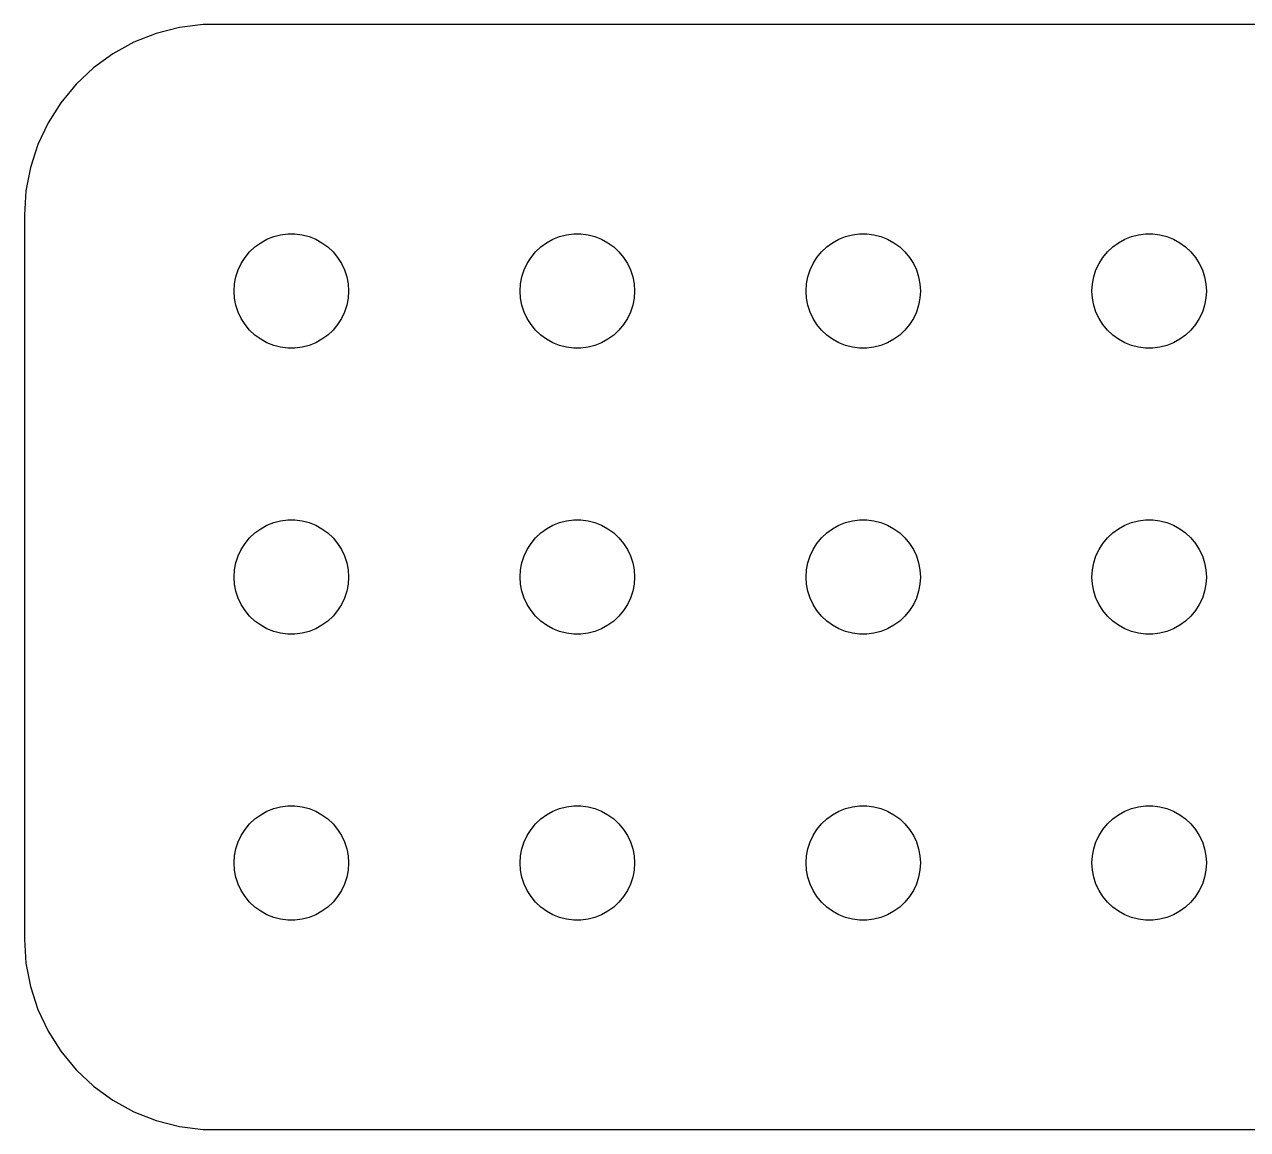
# Model space of a CAD drawing. Header units: metres. Extents: x -67 to 67, y -14 to 14.
# Drawn here: x -67 to -34.92, y -14.49 to 14.49 of the extents above; entities that cross this region are included whole.
import ezdxf

# ---------------------------------------------------------------- set-up
doc = ezdxf.new("R2010")
doc.units = ezdxf.units.M

msp = doc.modelspace()

# ---------------------------------------------------------------- linework, layer by layer
for p, q in [((-62.3139, 14.4901), (-62.9369, 14.4114)), ((62.3139, 14.4901), (-62.3139, 14.4901)), ((-63.5451, 14.2553), (-64.1289, 14.0241)), ((-62.9369, 14.4114), (-63.5451, 14.2553)), ((-64.1289, 14.0241), (-64.6791, 13.7216)), ((-64.6791, 13.7216), (-65.1871, 13.3526)), ((-65.1871, 13.3526), (-65.6448, 12.9227)), ((-65.6448, 12.9227), (-66.0451, 12.4389)), ((-66.0451, 12.4389), (-66.3815, 11.9088)), ((-66.3815, 11.9088), (-66.6489, 11.3406)), ((-66.6489, 11.3406), (-66.8429, 10.7434)), ((-66.8429, 10.7434), (-66.9606, 10.1267)), ((-66.9606, 10.1267), (-67, 9.5)), ((-67, 9.5), (-67, -9.5)), ((-60.2811, 8.97342), (-60.0942, 8.99704)), ((-60.0942, 8.99704), (-59.9058, 8.99704)), ((-59.9058, 8.99704), (-59.7189, 8.97342)), ((-52.7811, 8.97342), (-52.5942, 8.99704)), ((-52.5942, 8.99704), (-52.4058, 8.99704)), ((-52.4058, 8.99704), (-52.2189, 8.97342)), ((-45.2811, 8.97342), (-45.0942, 8.99704)), ((-45.0942, 8.99704), (-44.9058, 8.99704)), ((-44.9058, 8.99704), (-44.7189, 8.97342)), ((-37.7811, 8.97342), (-37.5942, 8.99704)), ((-37.5942, 8.99704), (-37.4058, 8.99704)), ((-37.4058, 8.99704), (-37.2189, 8.97342)), ((-60.9561, 8.65576), (-60.8037, 8.76648)), ((-60.8037, 8.76648), (-60.6387, 8.85724)), ((-60.6387, 8.85724), (-60.4635, 8.92657)), ((-60.4635, 8.92657), (-60.2811, 8.97342)), ((-59.7189, 8.97342), (-59.5365, 8.92657)), ((-59.5365, 8.92657), (-59.3613, 8.85724)), ((-59.3613, 8.85724), (-59.1963, 8.76648)), ((-59.1963, 8.76648), (-59.0439, 8.65576)), ((-53.4561, 8.65576), (-53.3037, 8.76648)), ((-53.3037, 8.76648), (-53.1387, 8.85724)), ((-53.1387, 8.85724), (-52.9635, 8.92657)), ((-52.9635, 8.92657), (-52.7811, 8.97342)), ((-52.2189, 8.97342), (-52.0365, 8.92657)), ((-52.0365, 8.92657), (-51.8613, 8.85724)), ((-51.8613, 8.85724), (-51.6963, 8.76648)), ((-51.6963, 8.76648), (-51.5439, 8.65576)), ((-45.9561, 8.65576), (-45.8037, 8.76648)), ((-45.8037, 8.76648), (-45.6387, 8.85724)), ((-45.6387, 8.85724), (-45.4635, 8.92657)), ((-45.4635, 8.92657), (-45.2811, 8.97342)), ((-44.7189, 8.97342), (-44.5365, 8.92657)), ((-44.5365, 8.92657), (-44.3613, 8.85724)), ((-44.3613, 8.85724), (-44.1963, 8.76648)), ((-44.1963, 8.76648), (-44.0439, 8.65576)), ((-38.4561, 8.65576), (-38.3037, 8.76648)), ((-38.3037, 8.76648), (-38.1387, 8.85724)), ((-38.1387, 8.85724), (-37.9635, 8.92657)), ((-37.9635, 8.92657), (-37.7811, 8.97342)), ((-37.2189, 8.97342), (-37.0365, 8.92657)), ((-37.0365, 8.92657), (-36.8613, 8.85724)), ((-36.8613, 8.85724), (-36.6963, 8.76648)), ((-36.6963, 8.76648), (-36.5439, 8.65576)), ((-61.3145, 8.22263), (-61.2135, 8.38167)), ((-61.2135, 8.38167), (-61.0934, 8.52681)), ((-61.0934, 8.52681), (-60.9561, 8.65576)), ((-59.0439, 8.65576), (-58.9065, 8.52681)), ((-58.9065, 8.52681), (-58.7865, 8.38167)), ((-58.7865, 8.38167), (-58.6855, 8.22263)), ((-53.8145, 8.22263), (-53.7135, 8.38167)), ((-53.7135, 8.38167), (-53.5934, 8.52681)), ((-53.5934, 8.52681), (-53.4561, 8.65576)), ((-51.5439, 8.65576), (-51.4065, 8.52681)), ((-51.4065, 8.52681), (-51.2865, 8.38167)), ((-51.2865, 8.38167), (-51.1855, 8.22263)), ((-46.3145, 8.22263), (-46.2135, 8.38167)), ((-46.2135, 8.38167), (-46.0934, 8.52681)), ((-46.0934, 8.52681), (-45.9561, 8.65576)), ((-44.0439, 8.65576), (-43.9065, 8.52681)), ((-43.9065, 8.52681), (-43.7865, 8.38167)), ((-43.7865, 8.38167), (-43.6855, 8.22263)), ((-38.8145, 8.22263), (-38.7135, 8.38167)), ((-38.7135, 8.38167), (-38.5934, 8.52681)), ((-38.5934, 8.52681), (-38.4561, 8.65576)), ((-36.5439, 8.65576), (-36.4065, 8.52681)), ((-36.4065, 8.52681), (-36.2865, 8.38167)), ((-36.2865, 8.38167), (-36.1855, 8.22263)), ((-61.4529, 7.87303), (-61.3947, 8.05219)), ((-61.3947, 8.05219), (-61.3145, 8.22263)), ((-58.6855, 8.22263), (-58.6053, 8.05219)), ((-58.6053, 8.05219), (-58.5471, 7.87303)), ((-53.9529, 7.87303), (-53.8947, 8.05219)), ((-53.8947, 8.05219), (-53.8145, 8.22263)), ((-51.1855, 8.22263), (-51.1053, 8.05219)), ((-51.1053, 8.05219), (-51.0471, 7.87303)), ((-46.4529, 7.87303), (-46.3947, 8.05219)), ((-46.3947, 8.05219), (-46.3145, 8.22263)), ((-43.6855, 8.22263), (-43.6053, 8.05219)), ((-43.6053, 8.05219), (-43.5471, 7.87303)), ((-38.9529, 7.87303), (-38.8947, 8.05219)), ((-38.8947, 8.05219), (-38.8145, 8.22263)), ((-36.1855, 8.22263), (-36.1053, 8.05219)), ((-36.1053, 8.05219), (-36.0471, 7.87303)), ((-61.4882, 7.68799), (-61.4529, 7.87303)), ((-58.5471, 7.87303), (-58.5118, 7.68799)), ((-53.9882, 7.68799), (-53.9529, 7.87303)), ((-51.0471, 7.87303), (-51.0118, 7.68799)), ((-46.4882, 7.68799), (-46.4529, 7.87303)), ((-43.5471, 7.87303), (-43.5118, 7.68799)), ((-38.9882, 7.68799), (-38.9529, 7.87303)), ((-36.0471, 7.87303), (-36.0118, 7.68799)), ((-61.5, 7.5), (-61.4882, 7.68799)), ((-61.4882, 7.312), (-61.5, 7.5)), ((-58.5118, 7.68799), (-58.5, 7.5)), ((-58.5, 7.5), (-58.5118, 7.312)), ((-54, 7.5), (-53.9882, 7.68799)), ((-53.9882, 7.312), (-54, 7.5)), ((-51.0118, 7.68799), (-51, 7.5)), ((-51, 7.5), (-51.0118, 7.312)), ((-46.5, 7.5), (-46.4882, 7.68799)), ((-46.4882, 7.312), (-46.5, 7.5)), ((-43.5118, 7.68799), (-43.5, 7.5)), ((-43.5, 7.5), (-43.5118, 7.312)), ((-39, 7.5), (-38.9882, 7.68799)), ((-38.9882, 7.312), (-39, 7.5)), ((-36.0118, 7.68799), (-36, 7.5)), ((-36, 7.5), (-36.0118, 7.312)), ((-61.4529, 7.12695), (-61.4882, 7.312)), ((-61.3947, 6.9478), (-61.4529, 7.12695)), ((-58.5471, 7.12695), (-58.6053, 6.9478)), ((-58.5118, 7.312), (-58.5471, 7.12695)), ((-53.9529, 7.12695), (-53.9882, 7.312)), ((-53.8947, 6.9478), (-53.9529, 7.12695)), ((-51.0471, 7.12695), (-51.1053, 6.9478)), ((-51.0118, 7.312), (-51.0471, 7.12695)), ((-46.4529, 7.12695), (-46.4882, 7.312)), ((-46.3947, 6.9478), (-46.4529, 7.12695)), ((-43.5471, 7.12695), (-43.6053, 6.9478)), ((-43.5118, 7.312), (-43.5471, 7.12695)), ((-38.9529, 7.12695), (-38.9882, 7.312)), ((-38.8947, 6.9478), (-38.9529, 7.12695)), ((-36.0471, 7.12695), (-36.1053, 6.9478)), ((-36.0118, 7.312), (-36.0471, 7.12695)), ((-61.3145, 6.77736), (-61.3947, 6.9478)), ((-61.2135, 6.61832), (-61.3145, 6.77736)), ((-58.6855, 6.77736), (-58.7865, 6.61832)), ((-58.6053, 6.9478), (-58.6855, 6.77736)), ((-53.8145, 6.77736), (-53.8947, 6.9478)), ((-53.7135, 6.61832), (-53.8145, 6.77736)), ((-51.1855, 6.77736), (-51.2865, 6.61832)), ((-51.1053, 6.9478), (-51.1855, 6.77736)), ((-46.3145, 6.77736), (-46.3947, 6.9478)), ((-46.2135, 6.61832), (-46.3145, 6.77736)), ((-43.6855, 6.77736), (-43.7865, 6.61832)), ((-43.6053, 6.9478), (-43.6855, 6.77736)), ((-38.8145, 6.77736), (-38.8947, 6.9478)), ((-38.7135, 6.61832), (-38.8145, 6.77736)), ((-36.1855, 6.77736), (-36.2865, 6.61832)), ((-36.1053, 6.9478), (-36.1855, 6.77736)), ((-61.0934, 6.47318), (-61.2135, 6.61832)), ((-60.9561, 6.34422), (-61.0934, 6.47318)), ((-58.9065, 6.47318), (-59.0439, 6.34422)), ((-58.7865, 6.61832), (-58.9065, 6.47318)), ((-53.5934, 6.47318), (-53.7135, 6.61832)), ((-53.4561, 6.34422), (-53.5934, 6.47318)), ((-51.4065, 6.47318), (-51.5439, 6.34422)), ((-51.2865, 6.61832), (-51.4065, 6.47318)), ((-46.0934, 6.47318), (-46.2135, 6.61832)), ((-45.9561, 6.34422), (-46.0934, 6.47318)), ((-43.9065, 6.47318), (-44.0439, 6.34422)), ((-43.7865, 6.61832), (-43.9065, 6.47318)), ((-38.5934, 6.47318), (-38.7135, 6.61832)), ((-38.4561, 6.34422), (-38.5934, 6.47318)), ((-36.4065, 6.47318), (-36.5439, 6.34422)), ((-36.2865, 6.61832), (-36.4065, 6.47318)), ((-60.8037, 6.23351), (-60.9561, 6.34422)), ((-60.6387, 6.14275), (-60.8037, 6.23351)), ((-60.4635, 6.07341), (-60.6387, 6.14275)), ((-59.3613, 6.14275), (-59.5365, 6.07341)), ((-59.1963, 6.23351), (-59.3613, 6.14275)), ((-59.0439, 6.34422), (-59.1963, 6.23351)), ((-53.3037, 6.23351), (-53.4561, 6.34422)), ((-53.1387, 6.14275), (-53.3037, 6.23351)), ((-52.9635, 6.07341), (-53.1387, 6.14275)), ((-51.8613, 6.14275), (-52.0365, 6.07341)), ((-51.6963, 6.23351), (-51.8613, 6.14275)), ((-51.5439, 6.34422), (-51.6963, 6.23351)), ((-45.8037, 6.23351), (-45.9561, 6.34422)), ((-45.6387, 6.14275), (-45.8037, 6.23351)), ((-45.4635, 6.07341), (-45.6387, 6.14275)), ((-44.3613, 6.14275), (-44.5365, 6.07341)), ((-44.1963, 6.23351), (-44.3613, 6.14275)), ((-44.0439, 6.34422), (-44.1963, 6.23351)), ((-38.3037, 6.23351), (-38.4561, 6.34422)), ((-38.1387, 6.14275), (-38.3037, 6.23351)), ((-37.9635, 6.07341), (-38.1387, 6.14275)), ((-36.8613, 6.14275), (-37.0365, 6.07341)), ((-36.6963, 6.23351), (-36.8613, 6.14275)), ((-36.5439, 6.34422), (-36.6963, 6.23351)), ((-60.2811, 6.02657), (-60.4635, 6.07341)), ((-60.0942, 6.00294), (-60.2811, 6.02657)), ((-59.9058, 6.00294), (-60.0942, 6.00294)), ((-59.7189, 6.02657), (-59.9058, 6.00294)), ((-59.5365, 6.07341), (-59.7189, 6.02657)), ((-52.7811, 6.02657), (-52.9635, 6.07341)), ((-52.5942, 6.00294), (-52.7811, 6.02657)), ((-52.4058, 6.00294), (-52.5942, 6.00294)), ((-52.2189, 6.02657), (-52.4058, 6.00294)), ((-52.0365, 6.07341), (-52.2189, 6.02657)), ((-45.2811, 6.02657), (-45.4635, 6.07341)), ((-45.0942, 6.00294), (-45.2811, 6.02657)), ((-44.9058, 6.00294), (-45.0942, 6.00294)), ((-44.7189, 6.02657), (-44.9058, 6.00294)), ((-44.5365, 6.07341), (-44.7189, 6.02657)), ((-37.7811, 6.02657), (-37.9635, 6.07341)), ((-37.5942, 6.00294), (-37.7811, 6.02657)), ((-37.4058, 6.00294), (-37.5942, 6.00294)), ((-37.2189, 6.02657), (-37.4058, 6.00294)), ((-37.0365, 6.07341), (-37.2189, 6.02657)), ((-60.8037, 1.26648), (-60.6387, 1.35724)), ((-60.6387, 1.35724), (-60.4635, 1.42657)), ((-60.4635, 1.42657), (-60.2811, 1.47342)), ((-60.2811, 1.47342), (-60.0942, 1.49704)), ((-60.0942, 1.49704), (-59.9058, 1.49704)), ((-59.9058, 1.49704), (-59.7189, 1.47342)), ((-59.7189, 1.47342), (-59.5365, 1.42657)), ((-59.5365, 1.42657), (-59.3613, 1.35724)), ((-59.3613, 1.35724), (-59.1963, 1.26648)), ((-53.3037, 1.26648), (-53.1387, 1.35724)), ((-53.1387, 1.35724), (-52.9635, 1.42657)), ((-52.9635, 1.42657), (-52.7811, 1.47342)), ((-52.7811, 1.47342), (-52.5942, 1.49704)), ((-52.5942, 1.49704), (-52.4058, 1.49704)), ((-52.4058, 1.49704), (-52.2189, 1.47342)), ((-52.2189, 1.47342), (-52.0365, 1.42657)), ((-52.0365, 1.42657), (-51.8613, 1.35724)), ((-51.8613, 1.35724), (-51.6963, 1.26648)), ((-45.8037, 1.26648), (-45.6387, 1.35724)), ((-45.6387, 1.35724), (-45.4635, 1.42657)), ((-45.4635, 1.42657), (-45.2811, 1.47342)), ((-45.2811, 1.47342), (-45.0942, 1.49704)), ((-45.0942, 1.49704), (-44.9058, 1.49704)), ((-44.9058, 1.49704), (-44.7189, 1.47342)), ((-44.7189, 1.47342), (-44.5365, 1.42657)), ((-44.5365, 1.42657), (-44.3613, 1.35724)), ((-44.3613, 1.35724), (-44.1963, 1.26648)), ((-38.3037, 1.26648), (-38.1387, 1.35724)), ((-38.1387, 1.35724), (-37.9635, 1.42657)), ((-37.9635, 1.42657), (-37.7811, 1.47342)), ((-37.7811, 1.47342), (-37.5942, 1.49704)), ((-37.5942, 1.49704), (-37.4058, 1.49704)), ((-37.4058, 1.49704), (-37.2189, 1.47342)), ((-37.2189, 1.47342), (-37.0365, 1.42657)), ((-37.0365, 1.42657), (-36.8613, 1.35724)), ((-36.8613, 1.35724), (-36.6963, 1.26648)), ((-61.2135, 0.881668), (-61.0934, 1.02681)), ((-61.0934, 1.02681), (-60.9561, 1.15576)), ((-60.9561, 1.15576), (-60.8037, 1.26648)), ((-59.1963, 1.26648), (-59.0439, 1.15576)), ((-59.0439, 1.15576), (-58.9065, 1.02681)), ((-58.9065, 1.02681), (-58.7865, 0.881668)), ((-53.7135, 0.881668), (-53.5934, 1.02681)), ((-53.5934, 1.02681), (-53.4561, 1.15576)), ((-53.4561, 1.15576), (-53.3037, 1.26648)), ((-51.6963, 1.26648), (-51.5439, 1.15576)), ((-51.5439, 1.15576), (-51.4065, 1.02681)), ((-51.4065, 1.02681), (-51.2865, 0.881668)), ((-46.2135, 0.881668), (-46.0934, 1.02681)), ((-46.0934, 1.02681), (-45.9561, 1.15576)), ((-45.9561, 1.15576), (-45.8037, 1.26648)), ((-44.1963, 1.26648), (-44.0439, 1.15576)), ((-44.0439, 1.15576), (-43.9065, 1.02681)), ((-43.9065, 1.02681), (-43.7865, 0.881668)), ((-38.7135, 0.881668), (-38.5934, 1.02681)), ((-38.5934, 1.02681), (-38.4561, 1.15576)), ((-38.4561, 1.15576), (-38.3037, 1.26648)), ((-36.6963, 1.26648), (-36.5439, 1.15576)), ((-36.5439, 1.15576), (-36.4065, 1.02681)), ((-36.4065, 1.02681), (-36.2865, 0.881668)), ((-61.3947, 0.552185), (-61.3145, 0.722626)), ((-61.3145, 0.722626), (-61.2135, 0.881668)), ((-58.7865, 0.881668), (-58.6855, 0.722626)), ((-58.6855, 0.722626), (-58.6053, 0.552185)), ((-53.8947, 0.552185), (-53.8145, 0.722626)), ((-53.8145, 0.722626), (-53.7135, 0.881668)), ((-51.2865, 0.881668), (-51.1855, 0.722626)), ((-51.1855, 0.722626), (-51.1053, 0.552185)), ((-46.3947, 0.552185), (-46.3145, 0.722626)), ((-46.3145, 0.722626), (-46.2135, 0.881668)), ((-43.7865, 0.881668), (-43.6855, 0.722626)), ((-43.6855, 0.722626), (-43.6053, 0.552185)), ((-38.8947, 0.552185), (-38.8145, 0.722626)), ((-38.8145, 0.722626), (-38.7135, 0.881668)), ((-36.2865, 0.881668), (-36.1855, 0.722626)), ((-36.1855, 0.722626), (-36.1053, 0.552185)), ((-61.4882, 0.187988), (-61.4529, 0.373032)), ((-61.4529, 0.373032), (-61.3947, 0.552185)), ((-58.6053, 0.552185), (-58.5471, 0.373032)), ((-58.5471, 0.373032), (-58.5118, 0.187988)), ((-53.9882, 0.187988), (-53.9529, 0.373032)), ((-53.9529, 0.373032), (-53.8947, 0.552185)), ((-51.1053, 0.552185), (-51.0471, 0.373032)), ((-51.0471, 0.373032), (-51.0118, 0.187988)), ((-46.4882, 0.187988), (-46.4529, 0.373032)), ((-46.4529, 0.373032), (-46.3947, 0.552185)), ((-43.6053, 0.552185), (-43.5471, 0.373032)), ((-43.5471, 0.373032), (-43.5118, 0.187988)), ((-38.9882, 0.187988), (-38.9529, 0.373032)), ((-38.9529, 0.373032), (-38.8947, 0.552185)), ((-36.1053, 0.552185), (-36.0471, 0.373032)), ((-36.0471, 0.373032), (-36.0118, 0.187988)), ((-61.5, 0), (-61.4882, 0.187988)), ((-61.4882, -0.187988), (-61.5, 0)), ((-58.5118, 0.187988), (-58.5, 0)), ((-58.5, 0), (-58.5118, -0.187988)), ((-54, 0), (-53.9882, 0.187988)), ((-53.9882, -0.187988), (-54, 0)), ((-51.0118, 0.187988), (-51, 0)), ((-51, 0), (-51.0118, -0.187988)), ((-46.5, 0), (-46.4882, 0.187988)), ((-46.4882, -0.187988), (-46.5, 0)), ((-43.5118, 0.187988), (-43.5, 0)), ((-43.5, 0), (-43.5118, -0.187988)), ((-39, 0), (-38.9882, 0.187988)), ((-38.9882, -0.187988), (-39, 0)), ((-36.0118, 0.187988), (-36, 0)), ((-36, 0), (-36.0118, -0.187988)), ((-61.4529, -0.373032), (-61.4882, -0.187988)), ((-58.5118, -0.187988), (-58.5471, -0.373032)), ((-53.9529, -0.373032), (-53.9882, -0.187988)), ((-51.0118, -0.187988), (-51.0471, -0.373032)), ((-46.4529, -0.373032), (-46.4882, -0.187988)), ((-43.5118, -0.187988), (-43.5471, -0.373032)), ((-38.9529, -0.373032), (-38.9882, -0.187988)), ((-36.0118, -0.187988), (-36.0471, -0.373032)), ((-61.3947, -0.552185), (-61.4529, -0.373032)), ((-61.3145, -0.722626), (-61.3947, -0.552185)), ((-58.6053, -0.552185), (-58.6855, -0.722626)), ((-58.5471, -0.373032), (-58.6053, -0.552185)), ((-53.8947, -0.552185), (-53.9529, -0.373032)), ((-53.8145, -0.722626), (-53.8947, -0.552185)), ((-51.1053, -0.552185), (-51.1855, -0.722626)), ((-51.0471, -0.373032), (-51.1053, -0.552185)), ((-46.3947, -0.552185), (-46.4529, -0.373032)), ((-46.3145, -0.722626), (-46.3947, -0.552185)), ((-43.6053, -0.552185), (-43.6855, -0.722626)), ((-43.5471, -0.373032), (-43.6053, -0.552185)), ((-38.8947, -0.552185), (-38.9529, -0.373032)), ((-38.8145, -0.722626), (-38.8947, -0.552185)), ((-36.1053, -0.552185), (-36.1855, -0.722626)), ((-36.0471, -0.373032), (-36.1053, -0.552185)), ((-61.2135, -0.881668), (-61.3145, -0.722626)), ((-61.0934, -1.02681), (-61.2135, -0.881668)), ((-58.7865, -0.881668), (-58.9065, -1.02681)), ((-58.6855, -0.722626), (-58.7865, -0.881668)), ((-53.7135, -0.881668), (-53.8145, -0.722626)), ((-53.5934, -1.02681), (-53.7135, -0.881668)), ((-51.2865, -0.881668), (-51.4065, -1.02681)), ((-51.1855, -0.722626), (-51.2865, -0.881668)), ((-46.2135, -0.881668), (-46.3145, -0.722626)), ((-46.0934, -1.02681), (-46.2135, -0.881668)), ((-43.7865, -0.881668), (-43.9065, -1.02681)), ((-43.6855, -0.722626), (-43.7865, -0.881668)), ((-38.7135, -0.881668), (-38.8145, -0.722626)), ((-38.5934, -1.02681), (-38.7135, -0.881668)), ((-36.2865, -0.881668), (-36.4065, -1.02681)), ((-36.1855, -0.722626), (-36.2865, -0.881668)), ((-60.9561, -1.15576), (-61.0934, -1.02681)), ((-60.8037, -1.26648), (-60.9561, -1.15576)), ((-60.6387, -1.35724), (-60.8037, -1.26648)), ((-59.1963, -1.26648), (-59.3613, -1.35724)), ((-59.0439, -1.15576), (-59.1963, -1.26648)), ((-58.9065, -1.02681), (-59.0439, -1.15576)), ((-53.4561, -1.15576), (-53.5934, -1.02681)), ((-53.3037, -1.26648), (-53.4561, -1.15576)), ((-53.1387, -1.35724), (-53.3037, -1.26648)), ((-51.6963, -1.26648), (-51.8613, -1.35724)), ((-51.5439, -1.15576), (-51.6963, -1.26648)), ((-51.4065, -1.02681), (-51.5439, -1.15576)), ((-45.9561, -1.15576), (-46.0934, -1.02681)), ((-45.8037, -1.26648), (-45.9561, -1.15576)), ((-45.6387, -1.35724), (-45.8037, -1.26648)), ((-44.1963, -1.26648), (-44.3613, -1.35724)), ((-44.0439, -1.15576), (-44.1963, -1.26648)), ((-43.9065, -1.02681), (-44.0439, -1.15576)), ((-38.4561, -1.15576), (-38.5934, -1.02681)), ((-38.3037, -1.26648), (-38.4561, -1.15576)), ((-38.1387, -1.35724), (-38.3037, -1.26648)), ((-36.6963, -1.26648), (-36.8613, -1.35724)), ((-36.5439, -1.15576), (-36.6963, -1.26648)), ((-36.4065, -1.02681), (-36.5439, -1.15576)), ((-60.4635, -1.42657), (-60.6387, -1.35724)), ((-60.2811, -1.47342), (-60.4635, -1.42657)), ((-60.0942, -1.49704), (-60.2811, -1.47342)), ((-59.9058, -1.49704), (-60.0942, -1.49704)), ((-59.7189, -1.47342), (-59.9058, -1.49704)), ((-59.5365, -1.42657), (-59.7189, -1.47342)), ((-59.3613, -1.35724), (-59.5365, -1.42657)), ((-52.9635, -1.42657), (-53.1387, -1.35724)), ((-52.7811, -1.47342), (-52.9635, -1.42657)), ((-52.5942, -1.49704), (-52.7811, -1.47342)), ((-52.4058, -1.49704), (-52.5942, -1.49704)), ((-52.2189, -1.47342), (-52.4058, -1.49704)), ((-52.0365, -1.42657), (-52.2189, -1.47342)), ((-51.8613, -1.35724), (-52.0365, -1.42657)), ((-45.4635, -1.42657), (-45.6387, -1.35724)), ((-45.2811, -1.47342), (-45.4635, -1.42657)), ((-45.0942, -1.49704), (-45.2811, -1.47342)), ((-44.9058, -1.49704), (-45.0942, -1.49704)), ((-44.7189, -1.47342), (-44.9058, -1.49704)), ((-44.5365, -1.42657), (-44.7189, -1.47342)), ((-44.3613, -1.35724), (-44.5365, -1.42657)), ((-37.9635, -1.42657), (-38.1387, -1.35724)), ((-37.7811, -1.47342), (-37.9635, -1.42657)), ((-37.5942, -1.49704), (-37.7811, -1.47342)), ((-37.4058, -1.49704), (-37.5942, -1.49704)), ((-37.2189, -1.47342), (-37.4058, -1.49704)), ((-37.0365, -1.42657), (-37.2189, -1.47342)), ((-36.8613, -1.35724), (-37.0365, -1.42657)), ((-60.6387, -6.14275), (-60.4635, -6.07341)), ((-60.4635, -6.07341), (-60.2811, -6.02657)), ((-60.2811, -6.02657), (-60.0942, -6.00294)), ((-60.0942, -6.00294), (-59.9058, -6.00294)), ((-59.9058, -6.00294), (-59.7189, -6.02657)), ((-59.7189, -6.02657), (-59.5365, -6.07341)), ((-59.5365, -6.07341), (-59.3613, -6.14275)), ((-53.1387, -6.14275), (-52.9635, -6.07341)), ((-52.9635, -6.07341), (-52.7811, -6.02657)), ((-52.7811, -6.02657), (-52.5942, -6.00294)), ((-52.5942, -6.00294), (-52.4058, -6.00294)), ((-52.4058, -6.00294), (-52.2189, -6.02657)), ((-52.2189, -6.02657), (-52.0365, -6.07341)), ((-52.0365, -6.07341), (-51.8613, -6.14275)), ((-45.6387, -6.14275), (-45.4635, -6.07341)), ((-45.4635, -6.07341), (-45.2811, -6.02657)), ((-45.2811, -6.02657), (-45.0942, -6.00294)), ((-45.0942, -6.00294), (-44.9058, -6.00294)), ((-44.9058, -6.00294), (-44.7189, -6.02657)), ((-44.7189, -6.02657), (-44.5365, -6.07341)), ((-44.5365, -6.07341), (-44.3613, -6.14275)), ((-38.1387, -6.14275), (-37.9635, -6.07341)), ((-37.9635, -6.07341), (-37.7811, -6.02657)), ((-37.7811, -6.02657), (-37.5942, -6.00294)), ((-37.5942, -6.00294), (-37.4058, -6.00294)), ((-37.4058, -6.00294), (-37.2189, -6.02657)), ((-37.2189, -6.02657), (-37.0365, -6.07341)), ((-37.0365, -6.07341), (-36.8613, -6.14275)), ((-61.0934, -6.47318), (-60.9561, -6.34422)), ((-60.9561, -6.34422), (-60.8037, -6.23351)), ((-60.8037, -6.23351), (-60.6387, -6.14275)), ((-59.3613, -6.14275), (-59.1963, -6.23351)), ((-59.1963, -6.23351), (-59.0439, -6.34422)), ((-59.0439, -6.34422), (-58.9065, -6.47318)), ((-53.5934, -6.47318), (-53.4561, -6.34422)), ((-53.4561, -6.34422), (-53.3037, -6.23351)), ((-53.3037, -6.23351), (-53.1387, -6.14275)), ((-51.8613, -6.14275), (-51.6963, -6.23351)), ((-51.6963, -6.23351), (-51.5439, -6.34422)), ((-51.5439, -6.34422), (-51.4065, -6.47318)), ((-46.0934, -6.47318), (-45.9561, -6.34422)), ((-45.9561, -6.34422), (-45.8037, -6.23351)), ((-45.8037, -6.23351), (-45.6387, -6.14275)), ((-44.3613, -6.14275), (-44.1963, -6.23351)), ((-44.1963, -6.23351), (-44.0439, -6.34422)), ((-44.0439, -6.34422), (-43.9065, -6.47318)), ((-38.5934, -6.47318), (-38.4561, -6.34422)), ((-38.4561, -6.34422), (-38.3037, -6.23351)), ((-38.3037, -6.23351), (-38.1387, -6.14275)), ((-36.8613, -6.14275), (-36.6963, -6.23351)), ((-36.6963, -6.23351), (-36.5439, -6.34422)), ((-36.5439, -6.34422), (-36.4065, -6.47318)), ((-61.3145, -6.77736), (-61.2135, -6.61832)), ((-61.2135, -6.61832), (-61.0934, -6.47318)), ((-58.9065, -6.47318), (-58.7865, -6.61832)), ((-58.7865, -6.61832), (-58.6855, -6.77736)), ((-53.8145, -6.77736), (-53.7135, -6.61832)), ((-53.7135, -6.61832), (-53.5934, -6.47318)), ((-51.4065, -6.47318), (-51.2865, -6.61832)), ((-51.2865, -6.61832), (-51.1855, -6.77736)), ((-46.3145, -6.77736), (-46.2135, -6.61832)), ((-46.2135, -6.61832), (-46.0934, -6.47318)), ((-43.9065, -6.47318), (-43.7865, -6.61832)), ((-43.7865, -6.61832), (-43.6855, -6.77736)), ((-38.8145, -6.77736), (-38.7135, -6.61832)), ((-38.7135, -6.61832), (-38.5934, -6.47318)), ((-36.4065, -6.47318), (-36.2865, -6.61832)), ((-36.2865, -6.61832), (-36.1855, -6.77736)), ((-61.4529, -7.12695), (-61.3947, -6.9478)), ((-61.3947, -6.9478), (-61.3145, -6.77736)), ((-58.6855, -6.77736), (-58.6053, -6.9478)), ((-58.6053, -6.9478), (-58.5471, -7.12695)), ((-53.9529, -7.12695), (-53.8947, -6.9478)), ((-53.8947, -6.9478), (-53.8145, -6.77736)), ((-51.1855, -6.77736), (-51.1053, -6.9478)), ((-51.1053, -6.9478), (-51.0471, -7.12695)), ((-46.4529, -7.12695), (-46.3947, -6.9478)), ((-46.3947, -6.9478), (-46.3145, -6.77736)), ((-43.6855, -6.77736), (-43.6053, -6.9478)), ((-43.6053, -6.9478), (-43.5471, -7.12695)), ((-38.9529, -7.12695), (-38.8947, -6.9478)), ((-38.8947, -6.9478), (-38.8145, -6.77736)), ((-36.1855, -6.77736), (-36.1053, -6.9478)), ((-36.1053, -6.9478), (-36.0471, -7.12695)), ((-61.5, -7.5), (-61.4882, -7.312)), ((-61.4882, -7.312), (-61.4529, -7.12695)), ((-58.5471, -7.12695), (-58.5118, -7.312)), ((-58.5118, -7.312), (-58.5, -7.5)), ((-54, -7.5), (-53.9882, -7.312)), ((-53.9882, -7.312), (-53.9529, -7.12695)), ((-51.0471, -7.12695), (-51.0118, -7.312)), ((-51.0118, -7.312), (-51, -7.5)), ((-46.5, -7.5), (-46.4882, -7.312)), ((-46.4882, -7.312), (-46.4529, -7.12695)), ((-43.5471, -7.12695), (-43.5118, -7.312)), ((-43.5118, -7.312), (-43.5, -7.5)), ((-39, -7.5), (-38.9882, -7.312)), ((-38.9882, -7.312), (-38.9529, -7.12695)), ((-36.0471, -7.12695), (-36.0118, -7.312)), ((-36.0118, -7.312), (-36, -7.5)), ((-61.4882, -7.68799), (-61.5, -7.5)), ((-61.4529, -7.87303), (-61.4882, -7.68799)), ((-58.5118, -7.68799), (-58.5471, -7.87303)), ((-58.5, -7.5), (-58.5118, -7.68799)), ((-53.9882, -7.68799), (-54, -7.5)), ((-53.9529, -7.87303), (-53.9882, -7.68799)), ((-51.0118, -7.68799), (-51.0471, -7.87303)), ((-51, -7.5), (-51.0118, -7.68799)), ((-46.4882, -7.68799), (-46.5, -7.5)), ((-46.4529, -7.87303), (-46.4882, -7.68799)), ((-43.5118, -7.68799), (-43.5471, -7.87303)), ((-43.5, -7.5), (-43.5118, -7.68799)), ((-38.9882, -7.68799), (-39, -7.5)), ((-38.9529, -7.87303), (-38.9882, -7.68799)), ((-36.0118, -7.68799), (-36.0471, -7.87303)), ((-36, -7.5), (-36.0118, -7.68799)), ((-61.3947, -8.05219), (-61.4529, -7.87303)), ((-58.5471, -7.87303), (-58.6053, -8.05219)), ((-53.8947, -8.05219), (-53.9529, -7.87303)), ((-51.0471, -7.87303), (-51.1053, -8.05219)), ((-46.3947, -8.05219), (-46.4529, -7.87303)), ((-43.5471, -7.87303), (-43.6053, -8.05219)), ((-38.8947, -8.05219), (-38.9529, -7.87303)), ((-36.0471, -7.87303), (-36.1053, -8.05219)), ((-61.3145, -8.22263), (-61.3947, -8.05219)), ((-61.2135, -8.38167), (-61.3145, -8.22263)), ((-58.6855, -8.22263), (-58.7865, -8.38167)), ((-58.6053, -8.05219), (-58.6855, -8.22263)), ((-53.8145, -8.22263), (-53.8947, -8.05219)), ((-53.7135, -8.38167), (-53.8145, -8.22263)), ((-51.1855, -8.22263), (-51.2865, -8.38167)), ((-51.1053, -8.05219), (-51.1855, -8.22263)), ((-46.3145, -8.22263), (-46.3947, -8.05219)), ((-46.2135, -8.38167), (-46.3145, -8.22263)), ((-43.6855, -8.22263), (-43.7865, -8.38167)), ((-43.6053, -8.05219), (-43.6855, -8.22263)), ((-38.8145, -8.22263), (-38.8947, -8.05219)), ((-38.7135, -8.38167), (-38.8145, -8.22263)), ((-36.1855, -8.22263), (-36.2865, -8.38167)), ((-36.1053, -8.05219), (-36.1855, -8.22263)), ((-61.0934, -8.52681), (-61.2135, -8.38167)), ((-60.9561, -8.65576), (-61.0934, -8.52681)), ((-60.8037, -8.76648), (-60.9561, -8.65576)), ((-59.0439, -8.65576), (-59.1963, -8.76648)), ((-58.9065, -8.52681), (-59.0439, -8.65576)), ((-58.7865, -8.38167), (-58.9065, -8.52681)), ((-53.5934, -8.52681), (-53.7135, -8.38167)), ((-53.4561, -8.65576), (-53.5934, -8.52681)), ((-53.3037, -8.76648), (-53.4561, -8.65576)), ((-51.5439, -8.65576), (-51.6963, -8.76648)), ((-51.4065, -8.52681), (-51.5439, -8.65576)), ((-51.2865, -8.38167), (-51.4065, -8.52681)), ((-46.0934, -8.52681), (-46.2135, -8.38167)), ((-45.9561, -8.65576), (-46.0934, -8.52681)), ((-45.8037, -8.76648), (-45.9561, -8.65576)), ((-44.0439, -8.65576), (-44.1963, -8.76648)), ((-43.9065, -8.52681), (-44.0439, -8.65576)), ((-43.7865, -8.38167), (-43.9065, -8.52681)), ((-38.5934, -8.52681), (-38.7135, -8.38167)), ((-38.4561, -8.65576), (-38.5934, -8.52681)), ((-38.3037, -8.76648), (-38.4561, -8.65576)), ((-36.5439, -8.65576), (-36.6963, -8.76648)), ((-36.4065, -8.52681), (-36.5439, -8.65576)), ((-36.2865, -8.38167), (-36.4065, -8.52681)), ((-60.6387, -8.85724), (-60.8037, -8.76648)), ((-60.4635, -8.92657), (-60.6387, -8.85724)), ((-60.2811, -8.97342), (-60.4635, -8.92657)), ((-60.0942, -8.99704), (-60.2811, -8.97342)), ((-59.7189, -8.97342), (-59.9058, -8.99704)), ((-59.5365, -8.92657), (-59.7189, -8.97342)), ((-59.3613, -8.85724), (-59.5365, -8.92657)), ((-59.1963, -8.76648), (-59.3613, -8.85724)), ((-53.1387, -8.85724), (-53.3037, -8.76648)), ((-52.9635, -8.92657), (-53.1387, -8.85724)), ((-52.7811, -8.97342), (-52.9635, -8.92657)), ((-52.5942, -8.99704), (-52.7811, -8.97342)), ((-52.2189, -8.97342), (-52.4058, -8.99704)), ((-52.0365, -8.92657), (-52.2189, -8.97342)), ((-51.8613, -8.85724), (-52.0365, -8.92657)), ((-51.6963, -8.76648), (-51.8613, -8.85724)), ((-45.6387, -8.85724), (-45.8037, -8.76648)), ((-45.4635, -8.92657), (-45.6387, -8.85724)), ((-45.2811, -8.97342), (-45.4635, -8.92657)), ((-45.0942, -8.99704), (-45.2811, -8.97342)), ((-44.7189, -8.97342), (-44.9058, -8.99704)), ((-44.5365, -8.92657), (-44.7189, -8.97342)), ((-44.3613, -8.85724), (-44.5365, -8.92657)), ((-44.1963, -8.76648), (-44.3613, -8.85724)), ((-38.1387, -8.85724), (-38.3037, -8.76648)), ((-37.9635, -8.92657), (-38.1387, -8.85724)), ((-37.7811, -8.97342), (-37.9635, -8.92657)), ((-37.5942, -8.99704), (-37.7811, -8.97342)), ((-37.2189, -8.97342), (-37.4058, -8.99704)), ((-37.0365, -8.92657), (-37.2189, -8.97342)), ((-36.8613, -8.85724), (-37.0365, -8.92657)), ((-36.6963, -8.76648), (-36.8613, -8.85724)), ((-59.9058, -8.99704), (-60.0942, -8.99704)), ((-52.4058, -8.99704), (-52.5942, -8.99704)), ((-44.9058, -8.99704), (-45.0942, -8.99704)), ((-37.4058, -8.99704), (-37.5942, -8.99704)), ((-67, -9.5), (-66.9606, -10.1267)), ((-66.9606, -10.1267), (-66.8429, -10.7434)), ((-66.8429, -10.7434), (-66.6489, -11.3406)), ((-66.6489, -11.3406), (-66.3815, -11.9088)), ((-66.3815, -11.9088), (-66.0451, -12.4389)), ((-66.0451, -12.4389), (-65.6448, -12.9227)), ((-65.6448, -12.9227), (-65.1871, -13.3526)), ((-65.1871, -13.3526), (-64.6791, -13.7216)), ((-64.6791, -13.7216), (-64.1289, -14.0241)), ((-64.1289, -14.0241), (-63.5451, -14.2553)), ((-63.5451, -14.2553), (-62.9369, -14.4114)), ((-62.9369, -14.4114), (-62.3139, -14.4901)), ((-62.3139, -14.4901), (62.3139, -14.4901))]:
    msp.add_line(p, q)

doc.saveas('drawing.dxf')
